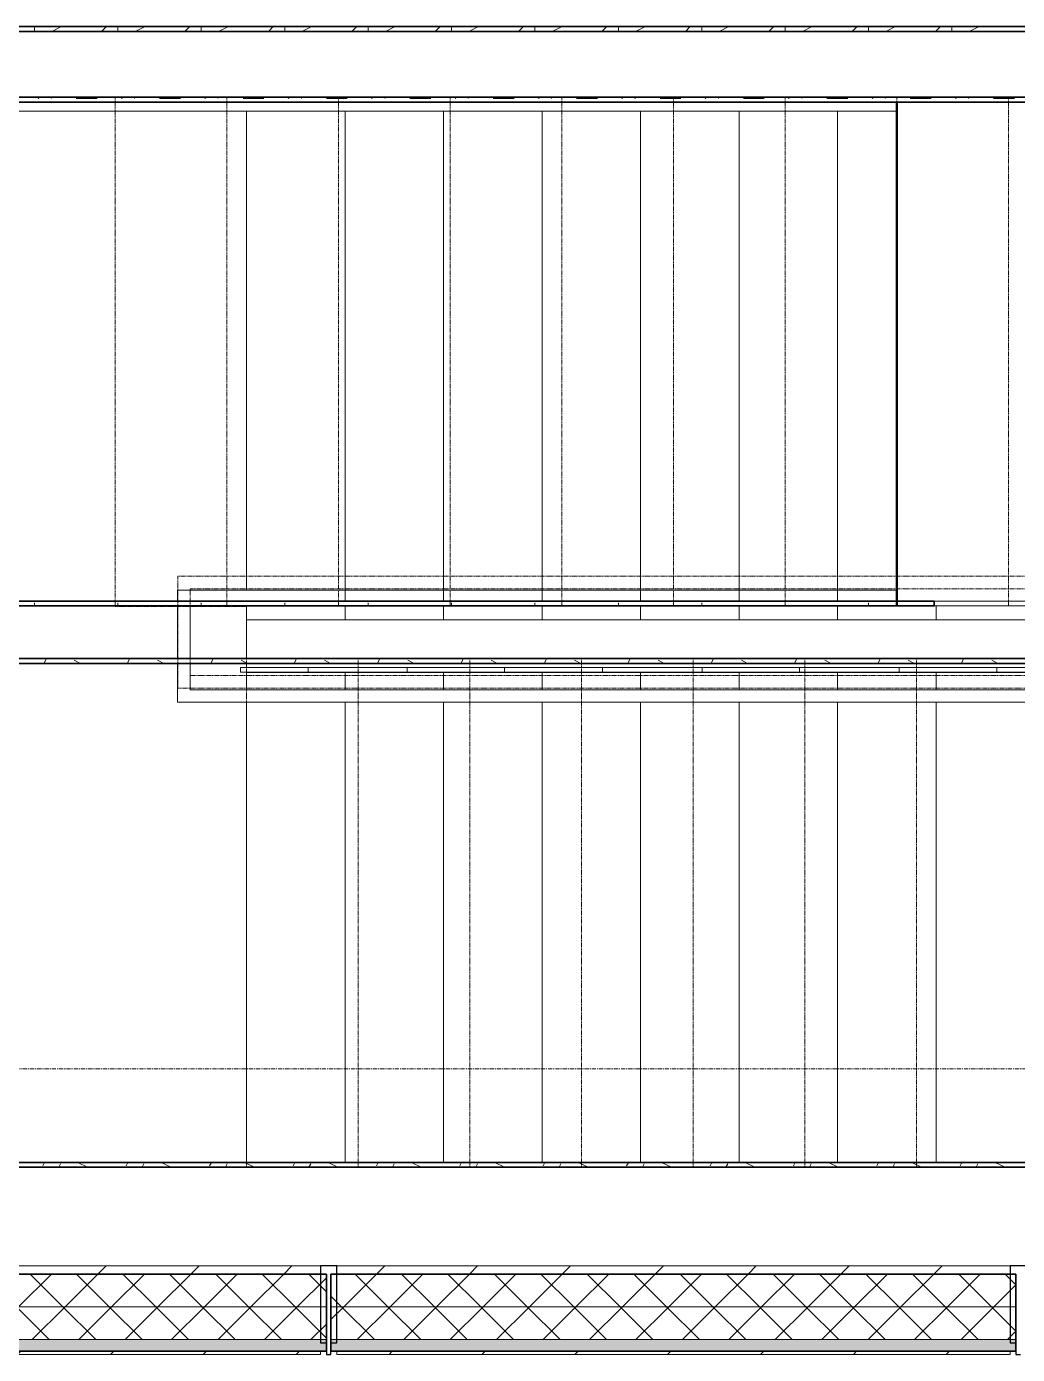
# Model space of a CAD drawing. Header units: millimetres. Extents: x -4948 to 42228, y -4856 to 69378.
# Drawn here: x 15089 to 18106, y -778 to 3267 of the extents above; entities that cross this region are included whole.
import ezdxf

# ---------------------------------------------------------------- set-up
doc = ezdxf.new("R2010")
doc.units = ezdxf.units.MM
doc.linetypes.add('Линия сетки', pattern=[22.225, 12.7, -3.175, 3.175, -3.175])
doc.linetypes.add('Штрих 2_4 х 1_5 мм', pattern=[3.9, 2.4, -1.5])
for name, color, linetype, lineweight in [('_Сверху_ - Линия разреза ограждения', 7, 'Continuous', 9), ('A-CLNG', 13, 'Continuous', 13), ('A-GLAZ-CWMG', 51, 'Continuous', 9), ('A-PART', 2, 'Continuous', 9), ('A-WALL', 113, 'Continuous', 13), ('A-WALL-PATT', 111, 'Continuous', 13), ('I-WALL', 2, 'Continuous', 13), ('S-GRID', 1, 'Continuous', 30), ('S-STRS', 31, 'Continuous', 9), ('S-STRS-MBND', 31, 'Continuous', 9), ('Поручни', 7, 'Continuous', 9)]:
    doc.layers.add(name, color=color, linetype=linetype, lineweight=lineweight)
pattern_1 = [(45, (0, 0), (-141.4214, 141.4214), [])]

# ---------------------------------------------------------------- blocks, each defined once
blk = doc.blocks.new('27ELB-RD-AR-0000-BIM_rvt-1-1 этаж отм_ _0_000 лотки')
at = {"layer": 'A-GLAZ-CWMG'}
h = blk.add_hatch(dxfattribs=at)
h.set_pattern_fill('FP_2', color=252, style=0, pattern_type=2)
h.set_pattern_definition(pattern_1)
h.paths.add_polyline_path([(13933.9, -533), (15983.9, -533), (15983.9, -508), (13933.9, -508)], flags=0)
h = blk.add_hatch(dxfattribs=at)
h.set_pattern_fill('FP_2', color=252, style=0, pattern_type=2)
h.set_pattern_definition(pattern_1)
h.paths.add_polyline_path([(16033.9, -533), (18083.9, -533), (18083.9, -508), (16033.9, -508)], flags=0)
h = blk.add_hatch(dxfattribs=at)
h.set_pattern_fill('FP_2', color=252, style=0, pattern_type=2)
h.set_pattern_definition(pattern_1)
h.paths.add_polyline_path([(15934.3, -778), (15983.9, -778), (15983.9, -768), (13933.9, -768), (13933.9, -778)], flags=0)
h = blk.add_hatch(dxfattribs=at)
h.set_pattern_fill('FP_2', color=252, style=0, pattern_type=2)
h.set_pattern_definition(pattern_1)
h.paths.add_polyline_path([(17295.8, -778), (18083.9, -778), (18083.9, -768), (16033.9, -768), (16033.9, -778)], flags=0)
at = {"layer": 'A-WALL-PATT', "lineweight": 9}
for points in [[(13915.9, -768), (16001.9, -768), (16001.9, -733), (13915.9, -733)], [(16015.9, -768), (18101.9, -768), (18101.9, -733), (16015.9, -733)]]:
    blk.add_hatch(color=252, dxfattribs=at).paths.add_polyline_path(points, flags=0)
at = {"layer": '_Сверху_ - Линия разреза ограждения', "color": 252, "linetype": 'Штрих 2_4 х 1_5 мм'}
for p, q in [((15549.3, 1592.5), (15698.9, 1592.5)), ((15549.3, 1251.7), (15549.3, 1592.5)), ((15698.9, 1592.5), (18824.1, 1592.5)), ((15587.4, 1554.4), (15698.9, 1554.4)), ((15587.4, 1289.8), (15587.4, 1554.4)), ((15698.9, 1554.4), (18841.9, 1554.4)), ((20858.9, 1289.8), (15587.4, 1289.8)), ((20858.9, 1251.7), (15549.3, 1251.7))]:
    blk.add_line(p, q, dxfattribs=at)
at = {"layer": 'A-CLNG', "color": 252, "lineweight": 25}
for p, q in [((17736.7, 3037.1), (17736.7, 1502.1)), ((17741.2, 3037.1), (17736.7, 3037.1)), ((17741.2, 1502.1), (17741.2, 3037.1)), ((17741.2, 1502.1), (17736.7, 1502.1))]:
    blk.add_line(p, q, dxfattribs=at)
at = {"layer": 'A-GLAZ-CWMG', "color": 252}
for p, q in [((15983.9, -508), (13933.9, -508)), ((18083.9, -508), (16033.9, -508)), ((15983.9, -768), (15983.9, -778)), ((16033.9, -778), (16033.9, -768)), ((18083.9, -768), (18083.9, -778)), ((15983.9, -778), (13933.9, -778)), ((18083.9, -778), (16033.9, -778))]:
    blk.add_line(p, q, dxfattribs=at)
at = {"layer": 'A-GLAZ-CWMG', "color": 252, "lineweight": 25, "extrusion": (0, 0, -1)}
for p, q in [((15983.9, -508), (15983.9, -743)), ((16033.9, -508), (15983.9, -508)), ((16033.9, -743), (16033.9, -508)), ((18083.9, -508), (18083.9, -743)), ((18133.9, -508), (18083.9, -508)), ((15983.9, -743), (16001.9, -743)), ((16001.9, -743), (16001.9, -778)), ((16015.9, -778), (16015.9, -743)), ((16015.9, -743), (16033.9, -743)), ((18083.9, -743), (18101.9, -743)), ((18101.9, -743), (18101.9, -778)), ((16001.9, -778), (16015.9, -778)), ((18101.9, -778), (18115.9, -778))]:
    blk.add_line(p, q, dxfattribs=at)
at = {"layer": 'A-PART', "color": 252}
for p, q in [((15739.9, 1315.1), (15946.5, 1315.1)), ((15739.9, 1300.1), (15739.9, 1315.1)), ((15946.5, 1300.1), (15739.9, 1300.1)), ((15946.5, 1315.1), (16248.1, 1315.1)), ((15946.5, 1300.1), (15946.5, 1315.1)), ((16248.1, 1300.1), (15946.5, 1300.1)), ((16248.1, 1315.1), (16544.8, 1315.1)), ((16248.1, 1300.1), (16248.1, 1315.1)), ((16544.8, 1300.1), (16248.1, 1300.1)), ((16544.8, 1315.1), (16843.2, 1315.1)), ((16544.8, 1300.1), (16544.8, 1315.1)), ((16843.2, 1300.1), (16544.8, 1300.1)), ((16843.2, 1315.1), (17146.5, 1315.1)), ((16843.2, 1300.1), (16843.2, 1315.1)), ((17146.5, 1300.1), (16843.2, 1300.1)), ((17146.5, 1315.1), (17443.2, 1315.1)), ((17146.5, 1300.1), (17146.5, 1315.1)), ((17443.2, 1300.1), (17146.5, 1300.1)), ((17443.2, 1315.1), (17746.5, 1315.1)), ((17443.2, 1300.1), (17443.2, 1315.1)), ((17746.5, 1300.1), (17443.2, 1300.1)), ((17746.5, 1315.1), (18043.7, 1315.1)), ((17746.5, 1300.1), (17746.5, 1315.1)), ((18043.7, 1300.1), (17746.5, 1300.1)), ((18043.7, 1315.1), (18342.1, 1315.1)), ((18043.7, 1300.1), (18043.7, 1315.1)), ((18342.1, 1300.1), (18043.7, 1300.1)), ((15639.9, -192.1), (15159.9, -192.1)), ((15639.9, -192.1), (15946.5, -192.1)), ((15946.5, -192.1), (16248.1, -192.1)), ((16248.1, -192.1), (16544.8, -192.1)), ((16544.8, -192.1), (16843.2, -192.1)), ((16843.2, -192.1), (17146.5, -192.1)), ((17146.5, -192.1), (17443.2, -192.1)), ((17443.2, -192.1), (17746.5, -192.1)), ((17746.5, -192.1), (18043.7, -192.1)), ((18043.7, -192.1), (18342.1, -192.1))]:
    blk.add_line(p, q, dxfattribs=at)
at = {"layer": 'A-WALL', "color": 252, "lineweight": 35}
for p, q in [((16001.9, -533), (13915.9, -533)), ((16001.9, -768), (16001.9, -533)), ((18101.9, -533), (16015.9, -533)), ((16015.9, -533), (16015.9, -768)), ((18101.9, -768), (18101.9, -533)), ((13915.9, -768), (16001.9, -768)), ((16015.9, -768), (18101.9, -768))]:
    blk.add_line(p, q, dxfattribs=at)
at = {"layer": 'A-WALL', "color": 252, "lineweight": 9}
for p, q in [((16001.9, -633), (13915.9, -633)), ((18101.9, -633), (16015.9, -633)), ((16001.9, -733), (13915.9, -733)), ((18101.9, -733), (16015.9, -733))]:
    blk.add_line(p, q, dxfattribs=at)
at = {"layer": 'A-WALL-PATT', "color": 252, "linetype": 'Continuous', "lineweight": 9}
for p, q in [((15113, 3252.1), (15113, 3267.1)), ((15165.6, 3252.1), (15195.6, 3267.1)), ((15317.1, 3252.1), (15332.1, 3267.1)), ((15367, 3252.1), (15367, 3267.1)), ((15419.6, 3252.1), (15449.6, 3267.1)), ((15571.1, 3252.1), (15586.1, 3267.1)), ((15621, 3252.1), (15621, 3267.1)), ((15673.6, 3252.1), (15703.6, 3267.1)), ((15825.1, 3252.1), (15840.1, 3267.1)), ((15875, 3252.1), (15875, 3267.1)), ((15927.6, 3252.1), (15957.6, 3267.1)), ((16079.1, 3252.1), (16094.1, 3267.1)), ((16129, 3252.1), (16129, 3267.1)), ((16181.6, 3252.1), (16211.6, 3267.1)), ((16333.1, 3252.1), (16348.1, 3267.1)), ((16383, 3252.1), (16383, 3267.1)), ((16435.6, 3252.1), (16465.6, 3267.1)), ((16587.1, 3252.1), (16602.1, 3267.1)), ((16637, 3252.1), (16637, 3267.1)), ((16689.6, 3252.1), (16719.6, 3267.1)), ((16841.1, 3252.1), (16856.1, 3267.1)), ((16891, 3252.1), (16891, 3267.1)), ((16943.6, 3252.1), (16973.6, 3267.1)), ((17095.1, 3252.1), (17110.1, 3267.1)), ((17145, 3252.1), (17145, 3267.1)), ((17197.6, 3252.1), (17227.6, 3267.1)), ((17349.1, 3252.1), (17364.1, 3267.1)), ((17399, 3252.1), (17399, 3267.1)), ((17451.6, 3252.1), (17481.6, 3267.1)), ((17603.1, 3252.1), (17618.1, 3267.1)), ((17653, 3252.1), (17653, 3267.1)), ((17705.6, 3252.1), (17735.6, 3267.1)), ((17857.1, 3252.1), (17872.1, 3267.1)), ((17907, 3252.1), (17907, 3267.1)), ((17959.6, 3252.1), (17989.6, 3267.1)), ((15125.7, 3048), (15121.6, 3052.1)), ((15163.7, 3048), (15165.8, 3052.1)), ((15240, 3048), (15303.5, 3048)), ((15379.7, 3048), (15375.6, 3052.1)), ((15417.7, 3048), (15419.8, 3052.1)), ((15494, 3048), (15557.5, 3048)), ((15633.7, 3048), (15629.6, 3052.1)), ((15671.7, 3048), (15673.8, 3052.1)), ((15748, 3048), (15811.5, 3048)), ((15887.7, 3048), (15883.6, 3052.1)), ((15925.7, 3048), (15927.8, 3052.1)), ((16002, 3048), (16065.5, 3048)), ((16141.7, 3048), (16137.6, 3052.1)), ((16179.7, 3048), (16181.8, 3052.1)), ((16256, 3048), (16319.5, 3048)), ((16395.7, 3048), (16391.6, 3052.1)), ((16433.7, 3048), (16435.8, 3052.1)), ((16510, 3048), (16573.5, 3048)), ((16649.7, 3048), (16645.6, 3052.1)), ((16687.7, 3048), (16689.8, 3052.1)), ((16764, 3048), (16827.5, 3048)), ((16903.7, 3048), (16899.6, 3052.1)), ((16941.7, 3048), (16943.8, 3052.1)), ((17018, 3048), (17081.5, 3048)), ((17157.7, 3048), (17153.6, 3052.1)), ((17195.7, 3048), (17197.8, 3052.1)), ((17272, 3048), (17335.5, 3048)), ((17411.7, 3048), (17407.6, 3052.1)), ((17449.7, 3048), (17451.8, 3052.1)), ((17526, 3048), (17589.5, 3048)), ((17665.7, 3048), (17661.6, 3052.1)), ((17703.7, 3048), (17705.8, 3052.1)), ((17780, 3048), (17843.5, 3048)), ((17919.7, 3048), (17915.6, 3052.1)), ((17957.7, 3048), (17959.8, 3052.1)), ((18034, 3048), (18097.5, 3048)), ((15113, 1502.1), (15113, 1511.3)), ((15367, 1502.1), (15367, 1511.3)), ((15621, 1502.1), (15621, 1511.3)), ((15875, 1502.1), (15875, 1511.3)), ((16129, 1502.1), (16129, 1511.3)), ((16383, 1502.1), (16383, 1511.3)), ((16637, 1502.1), (16637, 1511.3)), ((16891, 1502.1), (16891, 1511.3)), ((17145, 1502.1), (17145, 1511.3)), ((17399, 1502.1), (17399, 1511.3)), ((17653, 1502.1), (17653, 1511.3)), ((15141.5, 1327.1), (15149, 1342.1)), ((15252.8, 1327.1), (15234, 1336.5)), ((15395.5, 1327.1), (15403, 1342.1)), ((15506.8, 1327.1), (15488, 1336.5)), ((15649.5, 1327.1), (15657, 1342.1)), ((15760.8, 1327.1), (15742, 1336.5)), ((15903.5, 1327.1), (15911, 1342.1)), ((16014.8, 1327.1), (15996, 1336.5)), ((16157.5, 1327.1), (16165, 1342.1)), ((16268.8, 1327.1), (16250, 1336.5)), ((16411.5, 1327.1), (16419, 1342.1)), ((16522.8, 1327.1), (16504, 1336.5)), ((16665.5, 1327.1), (16673, 1342.1)), ((16776.8, 1327.1), (16758, 1336.5)), ((16919.5, 1327.1), (16927, 1342.1)), ((17030.8, 1327.1), (17012, 1336.5)), ((17173.5, 1327.1), (17181, 1342.1)), ((17284.8, 1327.1), (17266, 1336.5)), ((17427.5, 1327.1), (17435, 1342.1)), ((17538.8, 1327.1), (17520, 1336.5)), ((17681.5, 1327.1), (17689, 1342.1)), ((17792.8, 1327.1), (17774, 1336.5)), ((17935.5, 1327.1), (17943, 1342.1)), ((18046.8, 1327.1), (18028, 1336.5)), ((15138.3, -203.2), (15143.5, -192.9)), ((15186.8, -207.9), (15192.1, -197.2)), ((15274.8, -207.9), (15244.8, -192.9)), ((15392.3, -203.2), (15397.5, -192.9)), ((15440.8, -207.9), (15446.1, -197.2)), ((15528.8, -207.9), (15498.8, -192.9)), ((15646.3, -203.2), (15651.5, -192.9)), ((15694.8, -207.9), (15700.1, -197.2)), ((15782.8, -207.9), (15752.8, -192.9)), ((15900.3, -203.2), (15905.5, -192.9)), ((15948.8, -207.9), (15954.1, -197.2)), ((16036.8, -207.9), (16006.8, -192.9)), ((16154.3, -203.2), (16159.5, -192.9)), ((16202.8, -207.9), (16208.1, -197.3)), ((16290.8, -207.9), (16260.8, -192.9)), ((16408.3, -203.2), (16413.5, -192.9)), ((16456.8, -207.9), (16462.1, -197.3)), ((16544.8, -207.9), (16514.8, -192.9)), ((16662.3, -203.2), (16667.5, -192.9)), ((16710.8, -207.9), (16716.1, -197.3)), ((16798.8, -207.9), (16768.8, -192.9)), ((16916.3, -203.2), (16921.5, -192.9)), ((16964.8, -207.9), (16970.1, -197.3)), ((17052.8, -207.9), (17022.8, -192.9)), ((17170.3, -203.2), (17175.5, -192.9)), ((17218.8, -207.9), (17224.1, -197.3)), ((17306.8, -207.9), (17276.8, -192.9)), ((17424.3, -203.2), (17429.5, -192.9)), ((17472.8, -207.9), (17478.1, -197.3)), ((17560.8, -207.9), (17530.8, -192.9)), ((17678.3, -203.2), (17683.5, -192.9)), ((17726.8, -207.9), (17732.1, -197.3)), ((17814.8, -207.9), (17784.8, -192.9)), ((17932.3, -203.2), (17937.5, -192.9)), ((17980.8, -207.9), (17986.1, -197.3)), ((18068.8, -207.9), (18038.8, -192.9)), ((15064.7, -633), (15164.7, -533)), ((15199.4, -633), (15099.4, -533)), ((15206.2, -633), (15306.2, -533)), ((15340.8, -633), (15240.8, -533)), ((15347.6, -633), (15447.6, -533)), ((15482.3, -633), (15382.3, -533)), ((15489, -633), (15589, -533)), ((15623.7, -633), (15523.7, -533)), ((15630.4, -633), (15730.4, -533)), ((15765.1, -633), (15665.1, -533)), ((15771.9, -633), (15871.9, -533)), ((15906.5, -633), (15806.5, -533)), ((15913.3, -633), (16001.9, -544.4)), ((16001.9, -586.9), (15948, -533)), ((16054.7, -633), (16154.7, -533)), ((16189.4, -633), (16089.4, -533)), ((16196.1, -633), (16296.1, -533)), ((16330.8, -633), (16230.8, -533)), ((16337.5, -633), (16437.5, -533)), ((16472.2, -633), (16372.2, -533)), ((16479, -633), (16579, -533)), ((16613.6, -633), (16513.6, -533)), ((16620.4, -633), (16720.4, -533)), ((16755.1, -633), (16655.1, -533)), ((16761.8, -633), (16861.8, -533)), ((16896.5, -633), (16796.5, -533)), ((16903.2, -633), (17003.2, -533)), ((17037.9, -633), (16937.9, -533)), ((17044.6, -633), (17144.6, -533)), ((17179.3, -633), (17079.3, -533)), ((17186.1, -633), (17286.1, -533)), ((17320.7, -633), (17220.7, -533)), ((17327.5, -633), (17427.5, -533)), ((17462.2, -633), (17362.2, -533)), ((17468.9, -633), (17568.9, -533)), ((17603.6, -633), (17503.6, -533)), ((17610.3, -633), (17710.3, -533)), ((17745, -633), (17645, -533)), ((17751.8, -633), (17851.8, -533)), ((17886.4, -633), (17786.4, -533)), ((17893.2, -633), (17993.2, -533)), ((18027.9, -633), (17927.9, -533)), ((18034.6, -633), (18101.9, -565.8)), ((18101.9, -565.6), (18069.3, -533)), ((16048, -633), (16015.9, -600.9)), ((15158, -733), (15058, -633)), ((15106.2, -733), (15206.2, -633)), ((15299.4, -733), (15199.4, -633)), ((15247.6, -733), (15347.6, -633)), ((15440.8, -733), (15340.8, -633)), ((15389, -733), (15489, -633)), ((15582.3, -733), (15482.3, -633)), ((15530.4, -733), (15630.4, -633)), ((15723.7, -733), (15623.7, -633)), ((15671.9, -733), (15771.9, -633)), ((15865.1, -733), (15765.1, -633)), ((15813.3, -733), (15913.3, -633)), ((16001.9, -728.4), (15906.5, -633)), ((16015.9, -671.9), (16054.7, -633)), ((16148, -733), (16048, -633)), ((16096.1, -733), (16196.1, -633)), ((16289.4, -733), (16189.4, -633)), ((16237.5, -733), (16337.5, -633)), ((16430.8, -733), (16330.8, -633)), ((16379, -733), (16479, -633)), ((16572.2, -733), (16472.2, -633)), ((16520.4, -733), (16620.4, -633)), ((16713.6, -733), (16613.6, -633)), ((16661.8, -733), (16761.8, -633)), ((16855.1, -733), (16755.1, -633)), ((16803.2, -733), (16903.2, -633)), ((16996.5, -733), (16896.5, -633)), ((16944.6, -733), (17044.6, -633)), ((17137.9, -733), (17037.9, -633)), ((17086.1, -733), (17186.1, -633)), ((17279.3, -733), (17179.3, -633)), ((17227.5, -733), (17327.5, -633)), ((17420.7, -733), (17320.7, -633)), ((17368.9, -733), (17468.9, -633)), ((17562.2, -733), (17462.2, -633)), ((17510.3, -733), (17610.3, -633)), ((17703.6, -733), (17603.6, -633)), ((17651.8, -733), (17751.8, -633)), ((17845, -733), (17745, -633)), ((17793.2, -733), (17893.2, -633)), ((17986.4, -733), (17886.4, -633)), ((17934.6, -733), (18034.6, -633)), ((18101.9, -707), (18027.9, -633)), ((15954.7, -733), (16001.9, -685.9)), ((18076, -733), (18101.9, -707.2))]:
    blk.add_line(p, q, dxfattribs=at)
at = {"layer": 'I-WALL', "color": 252, "lineweight": 35}
for p, q in [((23108.9, 3267.1), (14112.9, 3267.1)), ((14112.9, 3252.1), (23108.9, 3252.1)), ((18397.5, 3052.1), (13823.9, 3052.1)), ((13823.9, 3037.1), (18404.5, 3037.1)), ((17852.9, 1517.1), (13823.9, 1517.1)), ((13823.9, 1502.1), (15758.9, 1502.1)), ((17852.9, 1502.1), (15758.9, 1502.1)), ((17852.9, 1517.1), (17852.9, 1502.1)), ((13823.9, 1342.1), (15758.9, 1342.1)), ((22893.9, 1342.1), (15758.9, 1342.1)), ((22893.9, 1327.1), (13823.9, 1327.1)), ((20208.9, -192.9), (14223.9, -192.9)), ((14223.9, -207.9), (20208.9, -207.9))]:
    blk.add_line(p, q, dxfattribs=at)
at = {"layer": 'I-WALL', "color": 252, "lineweight": 9}
for p, q in [((17852.9, 1517.1), (18301.1, 1517.1)), ((18301.1, 1502.1), (17852.9, 1502.1)), ((15739.9, 1315.1), (15946.5, 1315.1)), ((15739.9, 1300.1), (15739.9, 1315.1)), ((15946.5, 1300.1), (15739.9, 1300.1)), ((15946.5, 1315.1), (16248.1, 1315.1)), ((15946.5, 1300.1), (15946.5, 1315.1)), ((16248.1, 1300.1), (15946.5, 1300.1)), ((16248.1, 1315.1), (16544.8, 1315.1)), ((16248.1, 1300.1), (16248.1, 1315.1)), ((16544.8, 1300.1), (16248.1, 1300.1)), ((16544.8, 1315.1), (16843.2, 1315.1)), ((16544.8, 1300.1), (16544.8, 1315.1)), ((16843.2, 1300.1), (16544.8, 1300.1)), ((16843.2, 1315.1), (17146.5, 1315.1)), ((16843.2, 1300.1), (16843.2, 1315.1)), ((17146.5, 1300.1), (16843.2, 1300.1)), ((17146.5, 1315.1), (17443.2, 1315.1)), ((17146.5, 1300.1), (17146.5, 1315.1)), ((17443.2, 1300.1), (17146.5, 1300.1)), ((17443.2, 1315.1), (17746.5, 1315.1)), ((17443.2, 1300.1), (17443.2, 1315.1)), ((17746.5, 1300.1), (17443.2, 1300.1)), ((17746.5, 1315.1), (18043.7, 1315.1)), ((17746.5, 1300.1), (17746.5, 1315.1)), ((18043.7, 1300.1), (17746.5, 1300.1)), ((18043.7, 1315.1), (18342.1, 1315.1)), ((18043.7, 1300.1), (18043.7, 1315.1)), ((18342.1, 1300.1), (18043.7, 1300.1)), ((15159.9, -192.1), (15639.9, -192.1)), ((15639.9, -192.1), (15946.5, -192.1)), ((15946.5, -192.1), (16248.1, -192.1)), ((16248.1, -192.1), (16544.8, -192.1)), ((16544.8, -192.1), (16843.2, -192.1)), ((16843.2, -192.1), (17146.5, -192.1)), ((17146.5, -192.1), (17443.2, -192.1)), ((17443.2, -192.1), (17746.5, -192.1)), ((17746.5, -192.1), (18043.7, -192.1)), ((18043.7, -192.1), (18342.1, -192.1))]:
    blk.add_line(p, q, dxfattribs=at)
at = {"layer": 'S-STRS', "color": 252}
for p, q in [((15758.9, 3009.3), (13823.9, 3009.3)), ((15758.9, 1549.7), (15758.9, 3009.3)), ((16058.9, 3009.3), (15758.9, 3009.3)), ((16358.9, 3009.3), (16058.9, 3009.3)), ((16058.9, 1517.1), (16058.9, 3009.3)), ((16658.9, 3009.3), (16358.9, 3009.3)), ((16358.9, 1517.1), (16358.9, 3009.3)), ((16958.9, 3009.3), (16658.9, 3009.3)), ((16658.9, 1517.1), (16658.9, 3009.3)), ((17258.9, 3009.3), (16958.9, 3009.3)), ((16958.9, 1517.1), (16958.9, 3009.3)), ((17558.9, 3009.3), (17258.9, 3009.3)), ((17258.9, 1517.1), (17258.9, 3009.3)), ((17736.7, 3009.3), (17558.9, 3009.3)), ((17558.9, 1517.1), (17558.9, 3009.3)), ((15758.9, 1459.3), (15758.9, 1502.1)), ((16058.9, 1459.3), (16058.9, 1502.1)), ((16358.9, 1459.3), (16358.9, 1502.1)), ((16658.9, 1459.3), (16658.9, 1502.1)), ((16958.9, 1459.3), (16958.9, 1502.1)), ((17258.9, 1459.3), (17258.9, 1502.1)), ((17558.9, 1459.3), (17558.9, 1502.1)), ((17858.9, 1459.3), (17858.9, 1502.1)), ((15758.9, 1342.1), (15758.9, 1459.3)), ((16058.9, 1459.3), (15758.9, 1459.3)), ((16358.9, 1459.3), (16058.9, 1459.3)), ((16658.9, 1459.3), (16358.9, 1459.3)), ((16958.9, 1459.3), (16658.9, 1459.3)), ((17258.9, 1459.3), (16958.9, 1459.3)), ((17558.9, 1459.3), (17258.9, 1459.3)), ((17858.9, 1459.3), (17558.9, 1459.3)), ((18158.9, 1459.3), (17858.9, 1459.3)), ((15758.9, 1315.1), (15758.9, 1327.1)), ((15758.9, 1299.3), (15758.9, 1247)), ((15758.9, 1299.3), (16058.9, 1299.3)), ((16058.9, 1299.3), (16358.9, 1299.3)), ((16058.9, 1299.3), (16058.9, 1247)), ((16358.9, 1299.3), (16658.9, 1299.3)), ((16358.9, 1299.3), (16358.9, 1247)), ((16658.9, 1299.3), (16958.9, 1299.3)), ((16658.9, 1299.3), (16658.9, 1247)), ((16958.9, 1299.3), (17258.9, 1299.3)), ((16958.9, 1299.3), (16958.9, 1247)), ((17258.9, 1299.3), (17558.9, 1299.3)), ((17258.9, 1299.3), (17258.9, 1247)), ((17558.9, 1299.3), (17858.9, 1299.3)), ((17558.9, 1299.3), (17558.9, 1247)), ((17858.9, 1299.3), (18158.9, 1299.3)), ((17858.9, 1299.3), (17858.9, 1247)), ((15758.9, 1208.9), (15758.9, -192.1)), ((16058.9, 1208.9), (16058.9, -192.1)), ((16358.9, 1208.9), (16358.9, -192.1)), ((16658.9, 1208.9), (16658.9, -192.1)), ((16958.9, 1208.9), (16958.9, -192.1)), ((17258.9, 1208.9), (17258.9, -192.1)), ((17558.9, 1208.9), (17558.9, -192.1)), ((17858.9, 1208.9), (17858.9, -192.1))]:
    blk.add_line(p, q, dxfattribs=at)
at = {"layer": 'S-STRS', "color": 252, "linetype": 'Штрих 2_4 х 1_5 мм'}
for p, q in [((15758.9, 1549.7), (15758.9, 3009.3)), ((16058.9, 1517.1), (16058.9, 3009.3)), ((16358.9, 1517.1), (16358.9, 3009.3)), ((16658.9, 1517.1), (16658.9, 3009.3)), ((16958.9, 1517.1), (16958.9, 3009.3)), ((17258.9, 1517.1), (17258.9, 3009.3)), ((17558.9, 1517.1), (17558.9, 3009.3)), ((15758.9, 1459.3), (15758.9, 1502.1)), ((16058.9, 1459.3), (16058.9, 1502.1)), ((16358.9, 1459.3), (16358.9, 1502.1)), ((16658.9, 1459.3), (16658.9, 1502.1)), ((16958.9, 1459.3), (16958.9, 1502.1)), ((17258.9, 1459.3), (17258.9, 1502.1)), ((17558.9, 1459.3), (17558.9, 1502.1)), ((17858.9, 1459.3), (17858.9, 1502.1)), ((15758.9, 1299.3), (15758.9, 1247)), ((16058.9, 1299.3), (16058.9, 1247)), ((16358.9, 1299.3), (16358.9, 1247)), ((16658.9, 1299.3), (16658.9, 1247)), ((16958.9, 1299.3), (16958.9, 1247)), ((17258.9, 1299.3), (17258.9, 1247)), ((17558.9, 1299.3), (17558.9, 1247)), ((17858.9, 1299.3), (17858.9, 1247)), ((15758.9, 1208.9), (15758.9, -192.1)), ((16058.9, 1208.9), (16058.9, -192.1)), ((16358.9, 1208.9), (16358.9, -192.1)), ((16658.9, 1208.9), (16658.9, -192.1)), ((16958.9, 1208.9), (16958.9, -192.1)), ((17258.9, 1208.9), (17258.9, -192.1)), ((17558.9, 1208.9), (17558.9, -192.1)), ((17858.9, 1208.9), (17858.9, -192.1))]:
    blk.add_line(p, q, dxfattribs=at)
at = {"layer": 'S-STRS-MBND', "color": 252, "linetype": 'Штрих 2_4 х 1_5 мм'}
for p, q in [((15358.9, 3052.1), (13808.9, 3052.1)), ((15358.9, 1502.1), (15358.9, 3052.1)), ((18143.5, 3052.1), (15358.9, 3052.1)), ((15358.9, 1502.1), (15358.9, 3052.1)), ((15698.9, 1502.1), (15698.9, 3052.1)), ((15698.9, 1502.1), (15698.9, 3052.1)), ((16038.9, 1502.1), (16038.9, 3052.1)), ((16038.9, 1502.1), (16038.9, 3052.1)), ((16378.9, 1502.1), (16378.9, 3052.1)), ((16378.9, 1502.1), (16378.9, 3052.1)), ((16718.9, 1502.1), (16718.9, 3052.1)), ((16718.9, 1502.1), (16718.9, 3052.1)), ((17058.9, 1502.1), (17058.9, 3052.1)), ((17058.9, 1502.1), (17058.9, 3052.1)), ((17398.9, 1502.1), (17398.9, 3052.1)), ((17398.9, 1502.1), (17398.9, 3052.1)), ((17738.9, 1502.1), (17738.9, 3052.1)), ((17738.9, 1502.1), (17738.9, 3052.1)), ((18078.9, 1502.1), (18078.9, 3052.1)), ((18078.9, 1502.1), (18078.9, 3052.1)), ((15358.9, 1500.8), (15358.9, 1502.1)), ((18618.9, 1502.1), (15358.9, 1502.1)), ((15758.9, 1500.8), (15358.9, 1500.8)), ((15758.9, 1342.1), (15758.9, 1500.8)), ((15758.9, 1342.1), (15758.9, -207.9)), ((15758.9, 1342.1), (20858.9, 1342.1)), ((15758.9, 1342.1), (15758.9, -207.9)), ((16098.9, 1342.1), (16098.9, -207.9)), ((16098.9, 1342.1), (16098.9, -207.9)), ((16438.9, 1342.1), (16438.9, -207.9)), ((16438.9, 1342.1), (16438.9, -207.9)), ((16778.9, 1342.1), (16778.9, -207.9)), ((16778.9, 1342.1), (16778.9, -207.9)), ((17118.9, 1342.1), (17118.9, -207.9)), ((17118.9, 1342.1), (17118.9, -207.9)), ((17458.9, 1342.1), (17458.9, -207.9)), ((17458.9, 1342.1), (17458.9, -207.9)), ((17798.9, 1342.1), (17798.9, -207.9)), ((17798.9, 1342.1), (17798.9, -207.9)), ((13808.9, -207.9), (15758.9, -207.9)), ((15758.9, -207.9), (20858.9, -207.9))]:
    blk.add_line(p, q, dxfattribs=at)
at = {"layer": 'Поручни', "color": 252}
for p, q in [((15548.5, 1549.7), (15758.9, 1549.7)), ((15548.5, 1517.1), (15548.5, 1549.7)), ((15758.9, 1549.7), (17736.7, 1549.7)), ((15548.5, 1342.1), (15548.5, 1502.1)), ((15586.6, 1342.1), (15586.6, 1502.1)), ((15548.5, 1208.9), (15548.5, 1327.1)), ((15586.6, 1247), (15586.6, 1327.1)), ((19958.9, 1247), (15586.6, 1247)), ((19958.9, 1208.9), (15548.5, 1208.9))]:
    blk.add_line(p, q, dxfattribs=at)
blk = doc.blocks.new('27ELB-RD-KR2-0000-BIM_rvt-1-1 этаж отм_ _0_000 лотки')
at = {"layer": 'A-WALL', "color": 252, "lineweight": 15}
for p, q in [((3858.9, -507.9), (20208.9, -507.9)), ((20208.9, -507.9), (11008.9, -507.9))]:
    blk.add_line(p, q, dxfattribs=at)
at = {"layer": 'S-GRID', "color": 252, "linetype": 'Линия сетки', "lineweight": 9}
blk.add_line((-4948, 92.1), (41228.1, 92.1), dxfattribs=at)

msp = doc.modelspace()

# ---------------------------------------------------------------- block references
at = {"lineweight": 5}
for name in ['27ELB-RD-KR2-0000-BIM_rvt-1-1 этаж отм_ _0_000 лотки', '27ELB-RD-AR-0000-BIM_rvt-1-1 этаж отм_ _0_000 лотки']:
    msp.add_blockref(name, (0, 0), dxfattribs=at)

doc.saveas('drawing.dxf')
